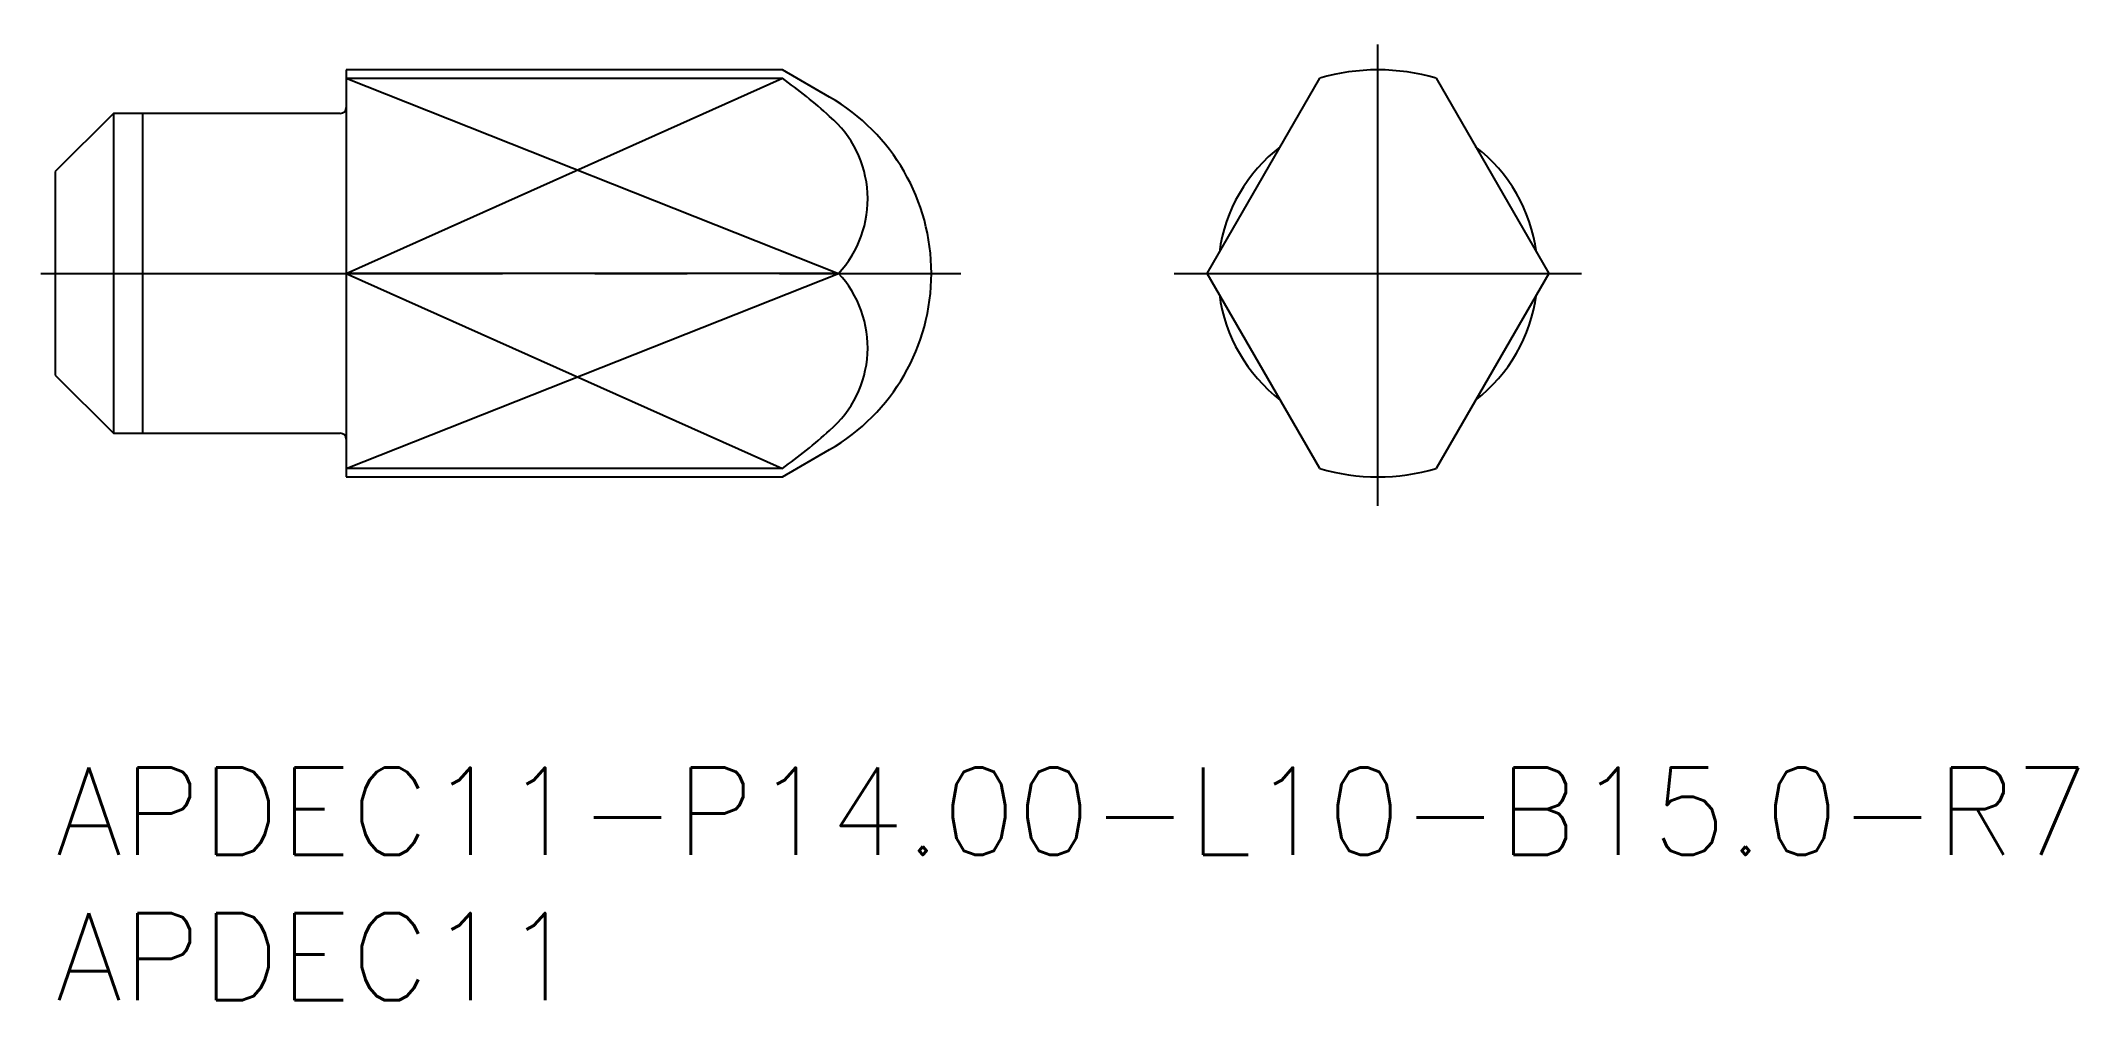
# Model space of a CAD drawing. Extents: x -0.5 to 69.6, y -8 to 25.
import ezdxf

# ---------------------------------------------------------------- set-up
doc = ezdxf.new("R2010")
doc.units = 0
doc.header["$LTSCALE"] = 0.5
doc.linetypes.add('CENTER', pattern=[50.8, 31.75, -6.35, 6.35, -6.35])
for name, color, linetype in [('MSM_CENTER', 1, 'CENTER'), ('MSM_CONTINUOUS', 7, 'CONTINUOUS'), ('MSM_NARROW', 5, 'CONTINUOUS'), ('MSM_PART_NUMBER', 7, 'CONTINUOUS')]:
    doc.layers.add(name, color=color, linetype=linetype)
doc.styles.get("Standard").update_dxf_attribs({"font": 'txt.shx', "height": 1, "bigfont": 'bigfont.shx'})

# ---------------------------------------------------------------- blocks, each defined once
blk = doc.blocks.new('*U14')
at = {"layer": 'MSM_PART_NUMBER'}
blk.add_text('APDEC11-P14.00-L10-B15.0-R7', height=3, dxfattribs=at).set_placement((0, -3))
blk = doc.blocks.new('*U15')
at = {"layer": 'MSM_PART_NUMBER'}
blk.add_text('APDEC11', height=3, dxfattribs=at).set_placement((0, -8))

msp = doc.modelspace()

# ---------------------------------------------------------------- linework, layer by layer
at = {"layer": 'MSM_CENTER'}
for p, q in [((45.476, 9), (45.476, 25)), ((-0.5, 17), (31.141, 17)), ((38.476, 17), (52.476, 17))]:
    msp.add_line(p, q, dxfattribs=at)
at = {"layer": 'MSM_CONTINUOUS'}
for p, q in [((25, 24), (10, 24)), ((10, 24), (10, 10)), ((26.624, 23.062), (25, 24)), ((10, 23.708), (24.999, 23.708)), ((39.603, 17), (43.476, 23.708)), ((47.476, 23.708), (51.349, 17)), ((2, 22.5), (0, 20.5)), ((9.8, 22.5), (2, 22.5)), ((2, 22.5), (2, 11.5)), ((0, 20.5), (0, 13.5)), ((26.933, 17), (10, 17)), ((43.476, 10.292), (39.603, 17)), ((51.349, 17), (47.476, 10.292)), ((0, 13.5), (2, 11.5)), ((2, 11.5), (9.8, 11.5)), ((25, 10), (26.624, 10.938)), ((24.999, 10.292), (10, 10.292)), ((10, 10), (25, 10))]:
    msp.add_line(p, q, dxfattribs=at)
for centre, radius, start, end in [((45.476, 17), 7, 73.39845, 106.60155), ((14.983, 9.601), 17.301, 47.71017, 54.62452), ((9.8, 22.7), 0.2, 270, 0), ((23.124, 17), 7, 300, 60), ((24.181, 19.551), 3.753, 317.17223, 49.37692), ((45.476, 17), 5.5, 127.63145, 172.36855), ((45.476, 17), 5.5, 7.63145, 52.36855), ((24.181, 14.449), 3.753, 310.62308, 42.82777), ((45.476, 17), 5.5, 187.63145, 232.36855), ((45.476, 17), 5.5, 307.63145, 352.36855), ((9.8, 11.3), 0.2, 0, 90), ((14.983, 24.399), 17.301, 305.37548, 312.28983), ((45.476, 17), 7, 253.39845, 286.60155)]:
    msp.add_arc(centre, radius, start, end, dxfattribs=at)
at = {"layer": 'MSM_NARROW'}
for p, q in [((10, 17), (24.999, 23.708)), ((10, 23.708), (26.933, 17)), ((3, 22.5), (3, 11.5)), ((10, 10.292), (26.933, 17)), ((10, 17), (24.999, 10.292))]:
    msp.add_line(p, q, dxfattribs=at)

# ---------------------------------------------------------------- block references
at = {"layer": 'MSM_CONTINUOUS'}
for name in ['*U14', '*U15']:
    msp.add_blockref(name, (0, 0), dxfattribs=at)

doc.saveas('drawing.dxf')
